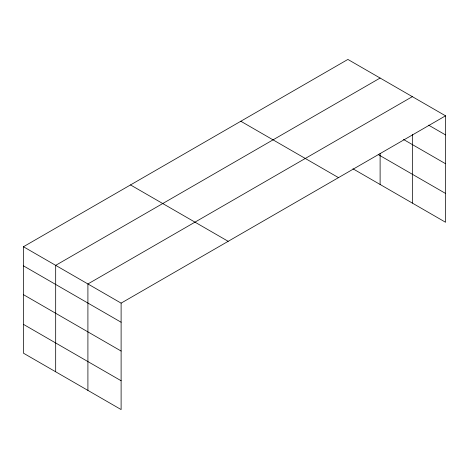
<?xml version="1.0" encoding="UTF-8"?>
<svg xmlns="http://www.w3.org/2000/svg" width="469" height="469" viewBox="0 0 469 469"><rect width="100%" height="100%" fill="white"/><g stroke="black" fill="none" stroke-linecap="round" stroke-linejoin="round"><path stroke-width="0.7" d="M23.45 246.741L121.113 303.132L121.113 409.566L23.45 353.18L23.45 246.741L347.887 59.434L445.55 115.82L445.55 222.259L352.94 168.787M380.113 78.042L55.682 265.354L55.682 371.788M412.345 96.649L87.908 283.962L87.908 390.396M121.113 303.132L445.55 115.82M428.631 125.153L445.55 134.92M403.498 139.463L445.55 163.74M378.219 154.559L445.55 193.433M240.82 121.248L338.489 177.634M130.511 184.933L228.18 241.318M23.45 265.841L121.113 322.232M23.45 294.661L121.113 351.052M23.45 324.36L121.113 380.746M412.345 134.48L412.345 203.083M380.113 153.48L380.113 184.475"/></g></svg>
